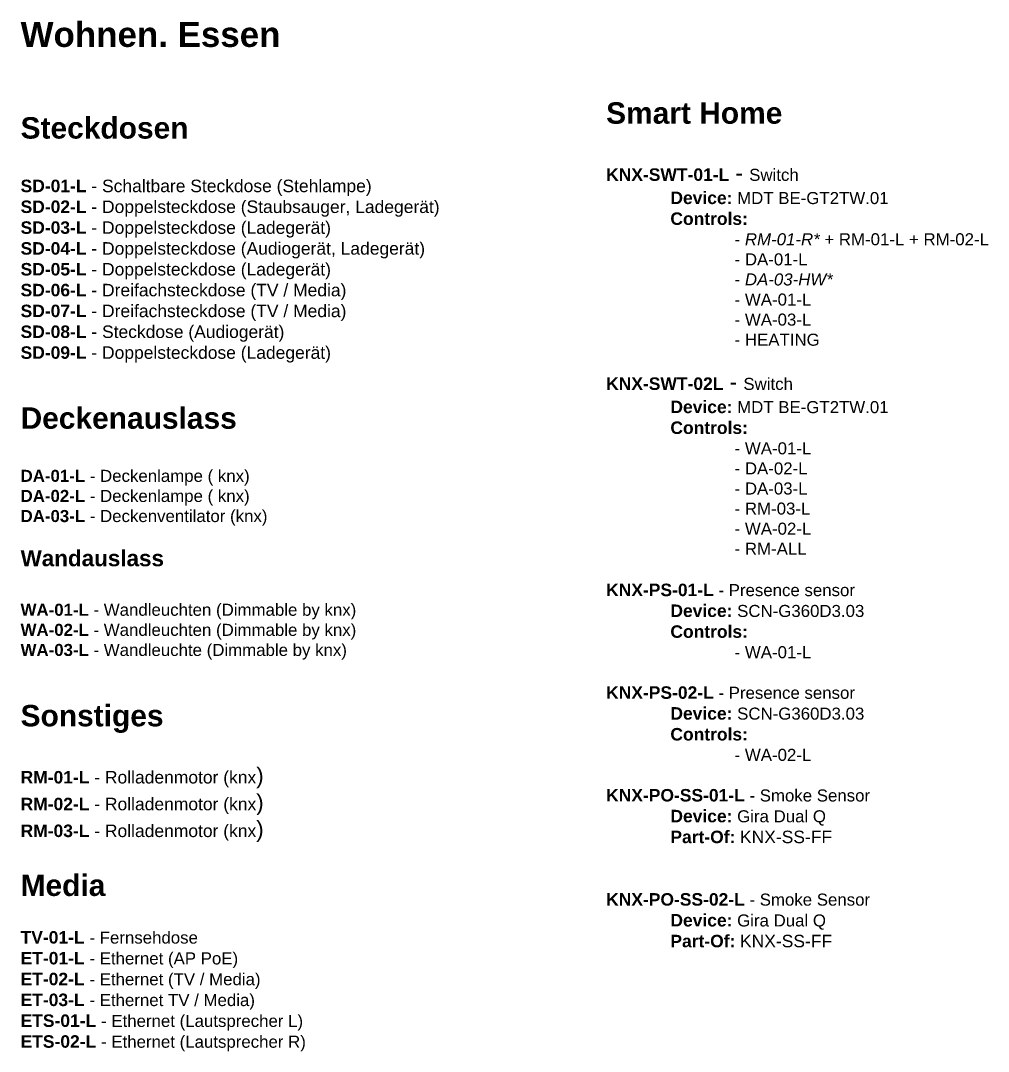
# Model space of a CAD drawing. Header units: millimetres. Extents: x 21188 to 35030, y 20433 to 26840.
# Drawn here: x 29607 to 35030, y 21067 to 26840 of the extents above; entities that cross this region are included whole.
import ezdxf

# ---------------------------------------------------------------- set-up
doc = ezdxf.new("R2010")
doc.units = ezdxf.units.MM
doc.header["$LTSCALE"] = 10
doc.layers.add('07-EG-L-Schematic_Description', color=7, linetype='Continuous')
doc.layers.add('08-EG-L-Smart_Schematic', color=7, linetype='Continuous')
doc.styles.get("Standard").update_dxf_attribs({"font": 'Arial.ttf'})

msp = doc.modelspace()

# ---------------------------------------------------------------- texts
at = {"layer": '07-EG-L-Schematic_Description', "color": 7, "insert": (29607, 26833), "char_height": 90, "attachment_point": 1}
msp.add_mtext_dynamic_manual_height_columns('{\\fArial|b1|i0|c0|p34;\\H1.55556x;Wohnen. Essen}\\P\\P\\P{\\fArial|b1|i0|c0|p34;\\H1.33333x;Steckdosen\\H0.75x;\\P}\\P{\\fArial|b1|i0|c0|p34;\\H0.77778x;SD-01-L\\fArial|b0|i0|c0|p34; - Schaltbare Steckdose (Stehlampe)\\P\\fArial|b1|i0|c0|p34;SD-02-L\\fArial|b0|i0|c0|p34; - Doppelsteckdose (Staubsauger, Ladegerät)\\P\\fArial|b1|i0|c0|p34;SD-03-L\\fArial|b0|i0|c0|p34; - Doppelsteckdose (Ladegerät)\\P\\fArial|b1|i0|c0|p34;SD-04-L\\fArial|b0|i0|c0|p34; - Doppelsteckdose (Audiogerät, Ladegerät)\\P\\fArial|b1|i0|c0|p34;SD-05-L\\fArial|b0|i0|c0|p34; - Doppelsteckdose (Ladegerät)\\P\\fArial|b1|i0|c0|p34;SD-06-L\\fArial|b0|i0|c0|p34; - Dreifachsteckdose (TV / Media)\\P\\fArial|b1|i0|c0|p34;SD-07-L\\fArial|b0|i0|c0|p34; - Dreifachsteckdose (TV / Media)\\P\\fArial|b1|i0|c0|p34;SD-08-L\\fArial|b0|i0|c0|p34; - Steckdose (Audiogerät)\\P\\fArial|b1|i0|c0|p34;SD-09-L\\fArial|b0|i0|c0|p34; - Doppelsteckdose (Ladegerät)}\\P{\\H0.75x;\\P\\P\\fArial|b1|i0|c0|p34;\\H1.77779x;Deckenauslass}\\P\\P{\\fArial|b1|i0|c0|p34;\\H0.75x;DA-01-L\\fArial|b0|i0|c0|p34; - Deckenlampe ( knx)\\P\\fArial|b1|i0|c0|p34;DA-02-L\\fArial|b0|i0|c0|p34; - Deckenlampe ( knx)\\P\\fArial|b1|i0|c0|p34;DA-03-L\\fArial|b0|i0|c0|p34; - Deckenventilator (knx)\\P\\P\\fArial|b1|i0|c0|p34;\\H1.33333x;Wandauslass}\\P\\P{\\fArial|b1|i0|c0|p34;\\H0.75x;WA-01-L\\fArial|b0|i0|c0|p34; - Wandleuchten (Dimmable by knx)\\P\\fArial|b1|i0|c0|p34;WA-02-L\\fArial|b0|i0|c0|p34; - Wandleuchten (Dimmable by knx)\\P\\fArial|b1|i0|c0|p34;WA-03-L\\fArial|b0|i0|c0|p34; - Wandleuchte (Dimmable by knx)\\P\\P\\H1.03705x;\\P\\fArial|b1|i0|c0|p34;\\H1.71428x;Sonstiges\\P}\\P{\\fArial|b1|i0|c0|p34;\\H0.77778x;RM-01-L\\fArial|b0|i0|c0|p34; - Rolladenmotor (knx\\H1.28571x;)\\P\\fArial|b1|i0|c0|p34;\\H0.77778x;RM-02-L\\fArial|b0|i0|c0|p34; - Rolladenmotor (knx\\H1.28571x;)\\P\\fArial|b1|i0|c0|p34;\\H0.77778x;RM-03-L\\fArial|b0|i0|c0|p34; - Rolladenmotor (knx\\H1.28571x;)\\P\\P\\fArial|b1|i0|c0|p34;\\H1.33333x;Media\\H0.58332x;\\P\\PTV-01-L \\fArial|b0|i0|c0|p34;\\H0.9643x;- Fernsehdose\\fArial|b1|i0|c0|p34;\\H1.03702x;\\PET-01-L \\fArial|b0|i0|c0|p34;\\H0.9643x;- Ethernet (AP PoE)\\P\\fArial|b1|i0|c0|p34;\\H1.03702x;ET-02-L \\fArial|b0|i0|c0|p34;\\H0.9643x;- Ethernet (TV / Media)\\P\\fArial|b1|i0|c0|p34;\\H1.03702x;ET-03-L \\fArial|b0|i0|c0|p34;\\H0.9643x;- Ethernet TV / Media)\\P\\fArial|b1|i0|c0|p34;\\H1.03702x;ETS-01-L \\fArial|b0|i0|c0|p34;\\H0.9643x;- Ethernet (Lautsprecher L)\\P\\fArial|b1|i0|c0|p34;\\H1.03702x;ETS-02-L \\fArial|b0|i0|c0|p34;\\H0.9643x;- Ethernet (\\H0.99999x;Lautsprecher \\H1.00001x;R)}', width=3565, gutter_width=12.5, heights=[0], dxfattribs=at)
at = {"layer": '08-EG-L-Smart_Schematic', "color": 7, "insert": (32888, 26833), "char_height": 90, "attachment_point": 1}
msp.add_mtext_dynamic_manual_height_columns('{\\fArial|b1|i0|c0|p34;\\H1.55556x;  }\\P\\P\\P{\\fArial|b1|i0|c0|p34;\\H1.33333x;Smart Home\\H0.75x;\\P}\\P{\\fArial|b1|i0|c0|p34;\\H0.77778x;KNX-SWT-01-L} - {\\H0.75x;Switch\\P^I\\fArial|b1|i0|c0|p34;\\H1.03704x;Device:\\fArial|b0|i0|c0|p34;\\H0.96429x; MDT BE-GT2TW.01\\P^I\\fArial|b1|i0|c0|p34;\\H1.03704x;Controls:\\fArial|b0|i0|c0|p34;\\H0.96429x;\\P^I^I- \\fArial|b0|i1|c0|p34;RM-01-R*\\fArial|b0|i0|c0|p34; + RM-01-L + RM-02-L\\P^I^I- DA-01-L\\P^I^I- \\fArial|b0|i1|c0|p34;DA-03-HW*\\fArial|b0|i0|c0|p34;\\P^I^I- WA-01-L\\P^I^I- WA-03-L\\P^I^I- \\H1x;HEATING\\H1x;\\P\\P\\fArial|b1|i0|c0|p34;\\H1.03702x;KNX-SWT-02L\\fArial|b0|i0|c0|p34;\\H1.28571x; - \\H0.75x;Switch\\P^I\\fArial|b1|i0|c0|p34;\\H1.03704x;Device:\\fArial|b0|i0|c0|p34;\\H0.96429x; MDT BE-GT2TW.01\\P^I\\fArial|b1|i0|c0|p34;\\H1.03704x;Controls:\\fArial|b0|i0|c0|p34;\\H0.96429x;\\P^I^I- WA-01-L\\P^I^I- DA-02-L\\P^I^I- DA-03-L\\P^I^I- RM-03-L\\P^I^I- WA-02-L\\P^I^I- RM-ALL\\P\\fArial|b1|i0|c0|p34;\\H1.03702x;\\PKNX-PS-01-L\\fArial|b0|i0|c0|p34;\\H0.9643x; - Presence sensor\\P^I\\fArial|b1|i0|c0|p34;\\H1.03703x;Device:\\fArial|b0|i0|c0|p34;\\H0.96429x; SCN-G360D3.03\\P^I\\fArial|b1|i0|c0|p34;\\H1.03703x;Controls:\\P\\fArial|b0|i0|c0|p34;\\H0.96429x;^I^I- WA-01-L\\P\\H1.00001x;\\P\\fArial|b1|i0|c0|p34;\\H1.03702x;KNX-PS-02-L\\fArial|b0|i0|c0|p34;\\H0.9643x; - Presence sensor\\P^I\\fArial|b1|i0|c0|p34;\\H1.03703x;Device:\\fArial|b0|i0|c0|p34;\\H0.96429x; SCN-G360D3.03\\P^I\\fArial|b1|i0|c0|p34;\\H1.03703x;Controls:\\P\\fArial|b0|i0|c0|p34;\\H0.96429x;^I^I- \\H0.99999x;WA-02-L\\H1.00001x;\\P^I\\P\\fArial|b1|i0|c0|p34;\\H1.03701x;KNX-PO-SS-01-L\\fArial|b0|i0|c0|p34;\\H0.9643x; - Smoke Sensor\\P^I\\fArial|b1|i0|c0|p34;\\H1.03703x;Device:\\fArial|b0|i0|c0|p34;\\H0.96429x; Gira Dual Q\\P^I\\fArial|b1|i0|c0|p34;\\H1.03704x;Part-Of:\\fArial|b0|i0|c0|p34;\\H0.96428x; \\H1.03703x;KNX-SS-FF\\H0.96429x;\\P\\fArial|b1|i0|c0|p34;\\H1.03703x;\\P\\P\\H1.00001x;KNX-PO-SS-02-L\\fArial|b0|i0|c0|p34;\\H0.9643x; - Smoke Sensor\\P^I\\fArial|b1|i0|c0|p34;\\H1.03703x;Device:\\fArial|b0|i0|c0|p34;\\H0.96429x; Gira Dual Q\\P^I\\fArial|b1|i0|c0|p34;\\H1.03704x;Part-Of:\\fArial|b0|i0|c0|p34;\\H0.96428x; \\H1.03703x;KNX-SS-FF}', width=3565, gutter_width=12.5, heights=[0], dxfattribs=at)

doc.saveas('drawing.dxf')
